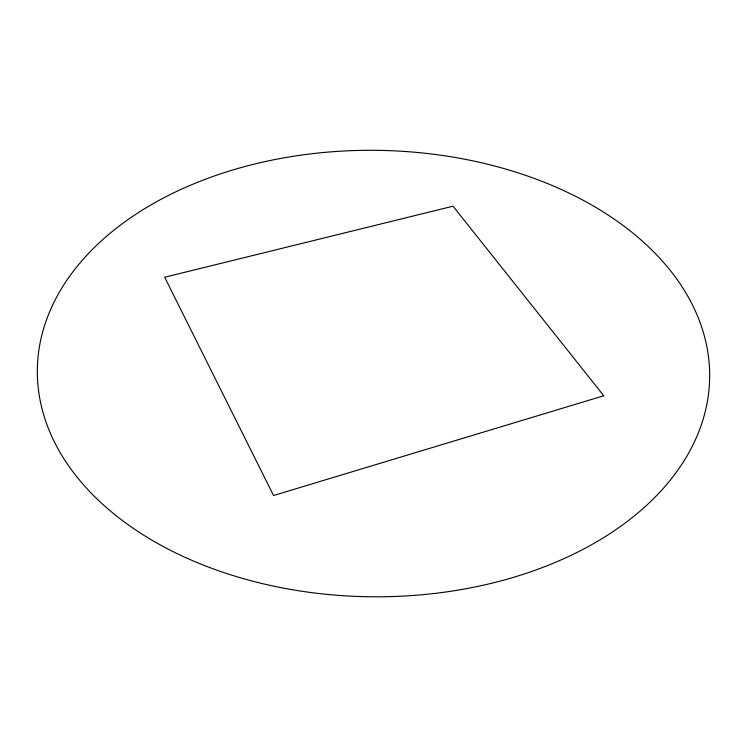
<?xml version="1.0" encoding="UTF-8"?>
<svg xmlns="http://www.w3.org/2000/svg" width="747" height="747" viewBox="0 0 747 747"><rect width="100%" height="100%" fill="white"/><g stroke="black" fill="none" stroke-linecap="round" stroke-linejoin="round"><path stroke-width="1.12" d="M603.772 395.761L273.551 495.513L164.667 277.24L453.018 206.2L603.772 395.761M187.441 558.401A336.178 223.241 0.6 0 0 708.996 389.551A336.178 223.241 0.6 0 0 224.063 172.697A336.178 223.241 0.6 0 0 187.441 558.401"/></g></svg>
